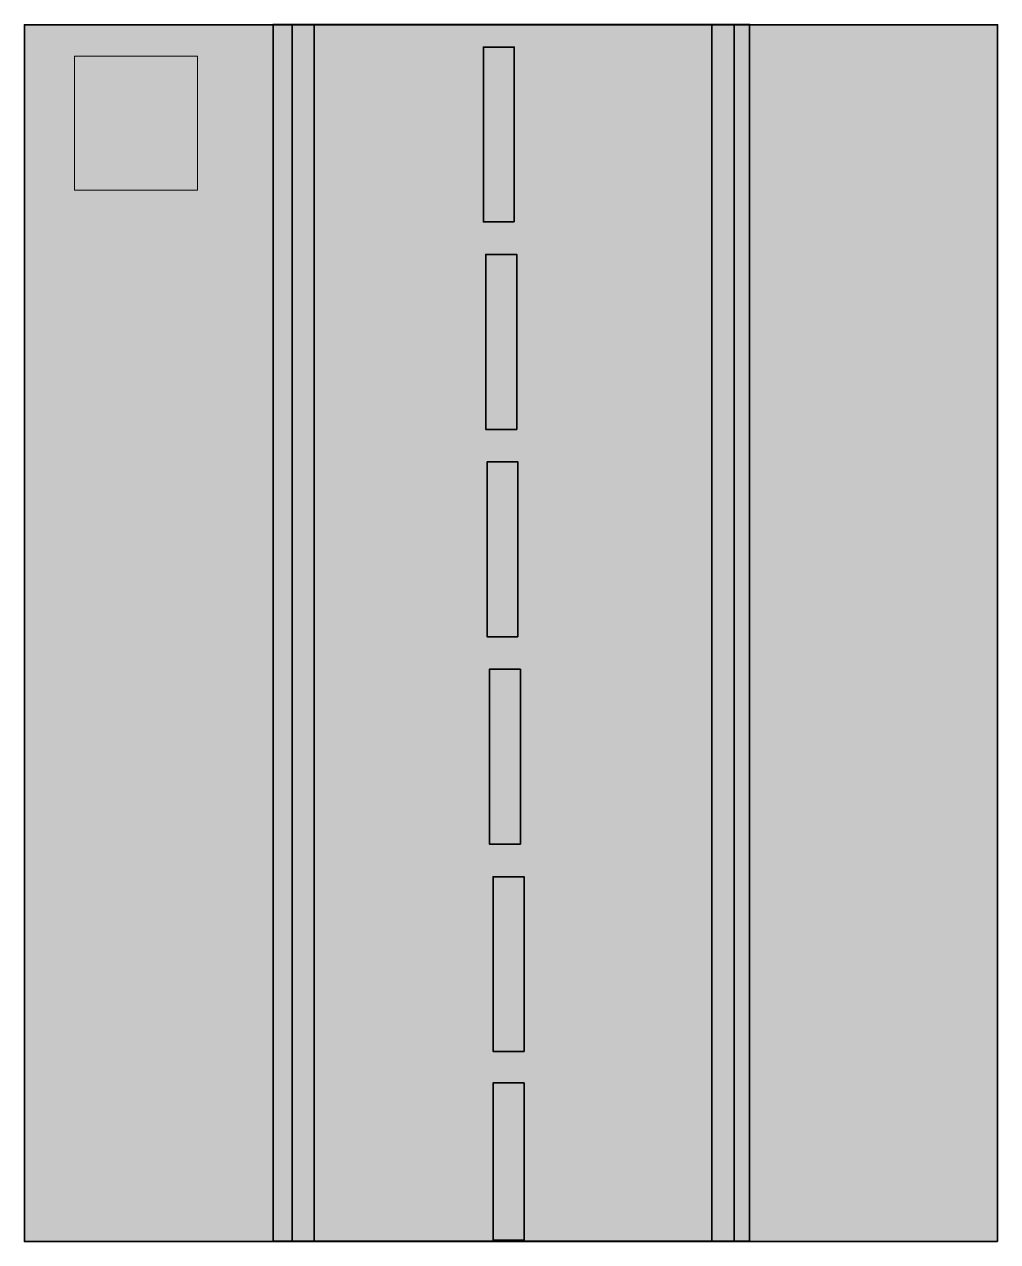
# Model space of a CAD drawing. Extents: x 0 to 800, y -1000 to 0.
import ezdxf

# ---------------------------------------------------------------- set-up
doc = ezdxf.new("R2010")
doc.units = 0
doc.header["$MEASUREMENT"] = 0
doc.layers.add('Calque 1', color=7, linetype='Continuous', lineweight=0)
picture_1 = doc.add_image_def('image1.png', size_in_pixel=(239, 245))

msp = doc.modelspace()

# ---------------------------------------------------------------- hatches: boundary and pattern name
at = {"layer": 'Calque 1', "true_color": 0x115c2b, "transparency": 33554687}
h = msp.add_hatch(color=118, dxfattribs=at)
h.dxf.hatch_style = 2
h.paths.add_polyline_path([(800, -1000), (0, -1000), (0, 0), (800, 0)])
at = {"layer": 'Calque 1', "true_color": 0x736e6e, "transparency": 33554687}
h = msp.add_hatch(color=8, dxfattribs=at)
h.dxf.hatch_style = 2
h.paths.add_polyline_path([(596.1, -999.7), (204.5, -999.7), (204.5, 0.3), (596.1, 0.3)])
at = {"layer": 'Calque 1', "true_color": 0xf7f2f2, "transparency": 33554687}
h = msp.add_hatch(color=7, dxfattribs=at)
h.dxf.hatch_style = 2
h.paths.add_polyline_path([(220, -999.7), (238.3, -999.7), (238.3, 0.3), (220, 0.3)])
h = msp.add_hatch(color=7, dxfattribs=at)
h.dxf.hatch_style = 2
h.paths.add_polyline_path([(565.1, -999.7), (583.4, -999.7), (583.4, 0.3), (565.1, 0.3)])
h = msp.add_hatch(color=7, dxfattribs=at)
h.dxf.hatch_style = 2
h.paths.add_polyline_path([(402.7, -162.1), (377.3, -162.1), (377.3, -18.4), (402.7, -18.4)])
h = msp.add_hatch(color=7, dxfattribs=at)
h.dxf.hatch_style = 2
h.paths.add_polyline_path([(404.7, -332.5), (379.3, -332.5), (379.3, -188.8), (404.7, -188.8)])
h = msp.add_hatch(color=7, dxfattribs=at)
h.dxf.hatch_style = 2
h.paths.add_polyline_path([(405.7, -502.9), (380.3, -502.9), (380.3, -359.2), (405.7, -359.2)])
h = msp.add_hatch(color=7, dxfattribs=at)
h.dxf.hatch_style = 2
h.paths.add_polyline_path([(407.7, -673.3), (382.3, -673.3), (382.3, -529.7), (407.7, -529.7)])
h = msp.add_hatch(color=7, dxfattribs=at)
h.dxf.hatch_style = 2
h.paths.add_polyline_path([(410.7, -843.7), (385.3, -843.7), (385.3, -700.1), (410.7, -700.1)])
h = msp.add_hatch(color=7, dxfattribs=at)
h.dxf.hatch_style = 2
h.paths.add_polyline_path([(410.7, -998.7), (385.3, -998.7), (385.3, -869.5), (410.7, -869.5)])

# ---------------------------------------------------------------- linework, layer by layer
at = {"layer": 'Calque 1', "color": 250, "lineweight": 35, "true_color": 0x1d1d1b}
for points in [[(800, -1000), (0, -1000), (0, 0), (800, 0)], [(596.1, -999.7), (204.5, -999.7), (204.5, 0.3), (596.1, 0.3)], [(220, -999.7), (238.3, -999.7), (238.3, 0.3), (220, 0.3)], [(565.1, -999.7), (583.4, -999.7), (583.4, 0.3), (565.1, 0.3)], [(402.7, -162.1), (377.3, -162.1), (377.3, -18.4), (402.7, -18.4)], [(404.7, -332.5), (379.3, -332.5), (379.3, -188.8), (404.7, -188.8)], [(405.7, -502.9), (380.3, -502.9), (380.3, -359.2), (405.7, -359.2)], [(407.7, -673.3), (382.3, -673.3), (382.3, -529.7), (407.7, -529.7)], [(410.7, -843.7), (385.3, -843.7), (385.3, -700.1), (410.7, -700.1)], [(410.7, -998.7), (385.3, -998.7), (385.3, -869.5), (410.7, -869.5)]]:
    msp.add_lwpolyline(points, close=True, dxfattribs=at)

# ---------------------------------------------------------------- pictures from other files: only their frames are drawn
at = {"layer": 'Calque 1'}
image = msp.add_image(picture_1, insert=(41.3, -136), size_in_units=(100.9, 110.1), dxfattribs=at)

doc.saveas('drawing.dxf')
